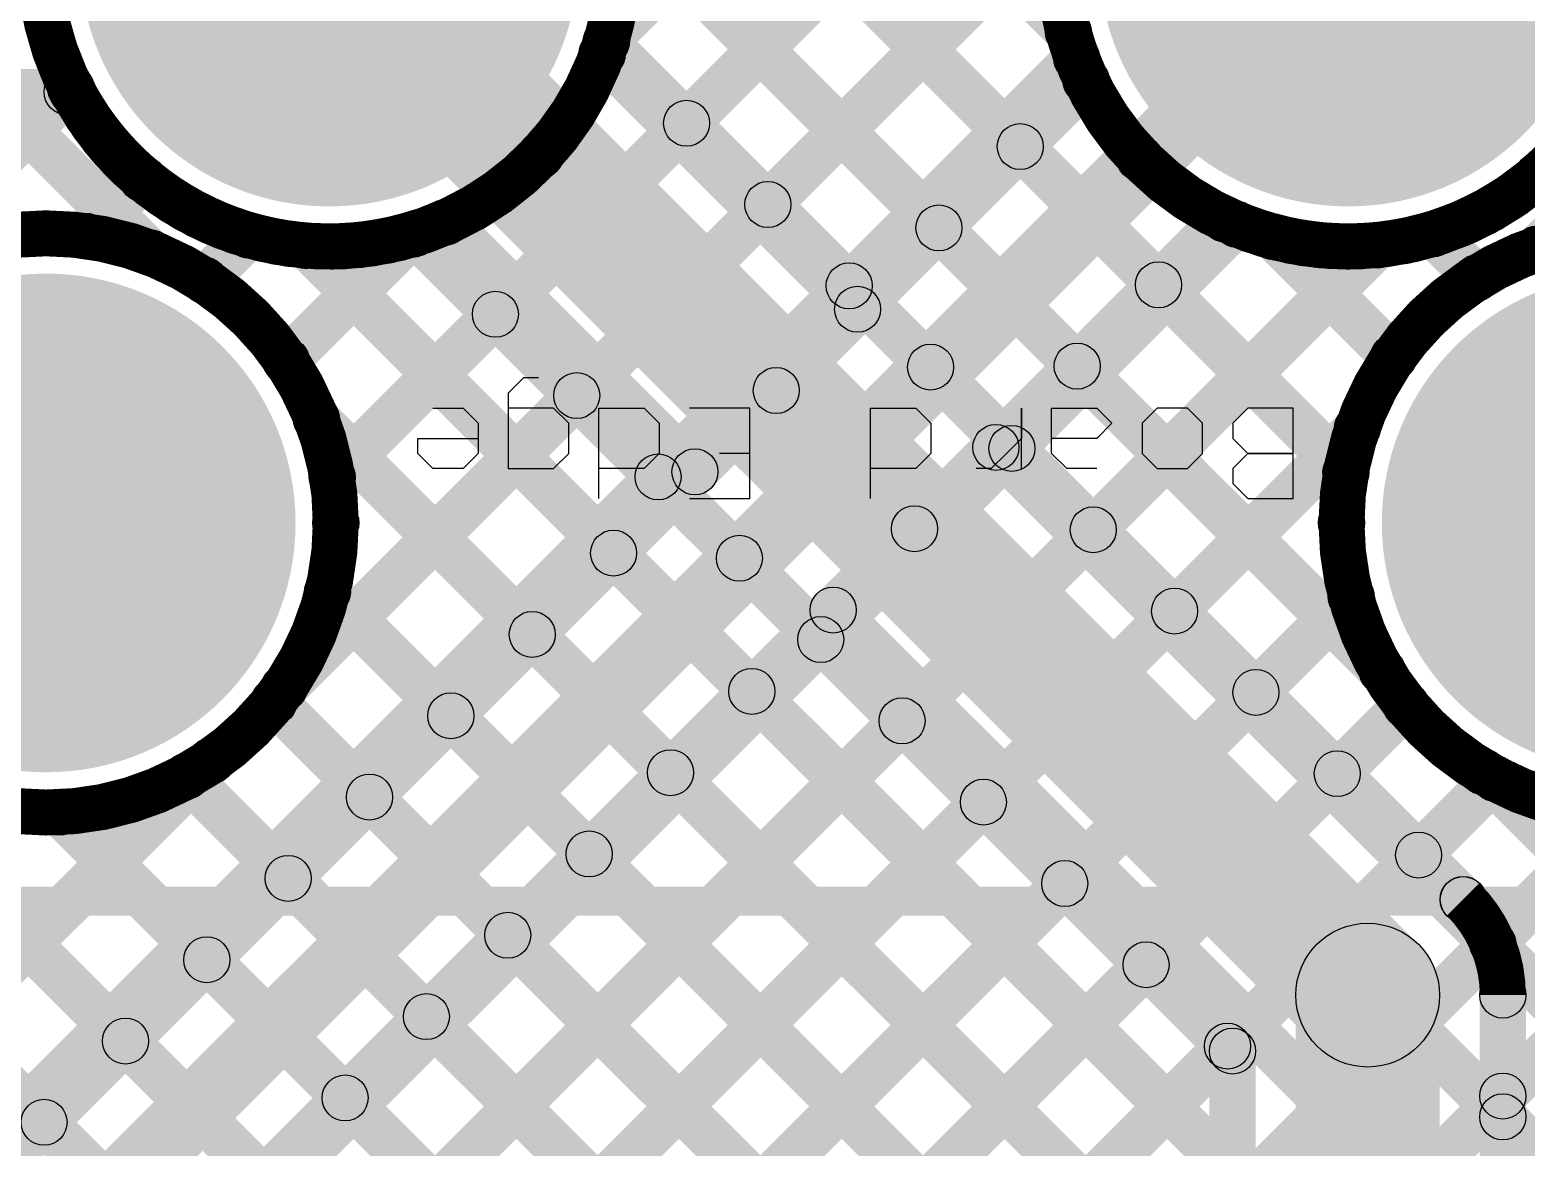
# Model space of a CAD drawing. Header units: millimetres. Extents: x -0.28 to 3.03, y -0.05 to 3.12.
# Drawn here: x 1.2388 to 1.4989, y 2.6119 to 2.8062 of the extents above; entities that cross this region are included whole.
import ezdxf

# ---------------------------------------------------------------- set-up
doc = ezdxf.new("R2010")
doc.units = ezdxf.units.MM
doc.header["$MEASUREMENT"] = 0
for name, color, linetype in [('BottomLayer', 5, 'Continuous'), ('BottomSolder', 6, 'Continuous'), ('PadHoleLayer', 156, 'Continuous'), ('TopLayer', 1, 'Continuous'), ('TopOverlay', 2, 'Continuous'), ('TopSolder', 216, 'Continuous')]:
    doc.layers.add(name, color=color, linetype=linetype)

# ---------------------------------------------------------------- blocks, each defined once
blk = doc.blocks.new('SKHHLQA010_29')
at = {"layer": 'BottomLayer'}
h = blk.add_hatch(color=5, dxfattribs=at)
edge = h.paths.add_edge_path()
edge.add_arc((-0.1378, 0.04921), 0.03937, 0, 360)
h = blk.add_hatch(color=5, dxfattribs=at)
edge = h.paths.add_edge_path()
edge.add_arc((0.1378, 0.04921), 0.03937, 0, 360)
h = blk.add_hatch(color=5, dxfattribs=at)
edge = h.paths.add_edge_path()
edge.add_arc((-0.08858, -0.04921), 0.03937, 0, 360)
h = blk.add_hatch(color=5, dxfattribs=at)
edge = h.paths.add_edge_path()
edge.add_arc((0.08858, -0.04921), 0.03937, 0, 360)
at = {"layer": 'BottomSolder'}
h = blk.add_hatch(color=6, dxfattribs=at)
edge = h.paths.add_edge_path()
edge.add_arc((-0.1378, 0.04921), 0.04337, 0, 360)
h = blk.add_hatch(color=6, dxfattribs=at)
edge = h.paths.add_edge_path()
edge.add_arc((0.1378, 0.04921), 0.04337, 0, 360)
h = blk.add_hatch(color=6, dxfattribs=at)
edge = h.paths.add_edge_path()
edge.add_arc((-0.08858, -0.04921), 0.04337, 0, 360)
h = blk.add_hatch(color=6, dxfattribs=at)
edge = h.paths.add_edge_path()
edge.add_arc((0.08858, -0.04921), 0.04337, 0, 360)
at = {"layer": 'PadHoleLayer'}
h = blk.add_hatch(color=156, dxfattribs=at)
edge = h.paths.add_edge_path()
edge.add_arc((-0.1378, 0.04921), 0.02559, 0, 360)
h = blk.add_hatch(color=156, dxfattribs=at)
edge = h.paths.add_edge_path()
edge.add_arc((0.1378, 0.04921), 0.02559, 0, 360)
h = blk.add_hatch(color=156, dxfattribs=at)
edge = h.paths.add_edge_path()
edge.add_arc((-0.08858, -0.04921), 0.01969, 0, 360)
h = blk.add_hatch(color=156, dxfattribs=at)
edge = h.paths.add_edge_path()
edge.add_arc((0.08858, -0.04921), 0.01969, 0, 360)
at = {"layer": 'TopLayer'}
h = blk.add_hatch(color=1, dxfattribs=at)
edge = h.paths.add_edge_path()
edge.add_arc((-0.1378, 0.04921), 0.03937, 0, 360)
h = blk.add_hatch(color=1, dxfattribs=at)
edge = h.paths.add_edge_path()
edge.add_arc((0.1378, 0.04921), 0.03937, 0, 360)
h = blk.add_hatch(color=1, dxfattribs=at)
edge = h.paths.add_edge_path()
edge.add_arc((-0.08858, -0.04921), 0.03937, 0, 360)
h = blk.add_hatch(color=1, dxfattribs=at)
edge = h.paths.add_edge_path()
edge.add_arc((0.08858, -0.04921), 0.03937, 0, 360)
at = {"layer": 'TopOverlay'}
blk.add_hatch(color=2, dxfattribs=at).paths.add_polyline_path([(0.152, 0.1175), (0.152, 0.1125), (-0.152, 0.1125), (-0.152, 0.1175)])
at = {"layer": 'TopSolder'}
h = blk.add_hatch(color=216, dxfattribs=at)
edge = h.paths.add_edge_path()
edge.add_arc((-0.1378, 0.04921), 0.04337, 0, 360)
h = blk.add_hatch(color=216, dxfattribs=at)
edge = h.paths.add_edge_path()
edge.add_arc((0.1378, 0.04921), 0.04337, 0, 360)
h = blk.add_hatch(color=216, dxfattribs=at)
edge = h.paths.add_edge_path()
edge.add_arc((-0.08858, -0.04921), 0.04337, 0, 360)
h = blk.add_hatch(color=216, dxfattribs=at)
edge = h.paths.add_edge_path()
edge.add_arc((0.08858, -0.04921), 0.04337, 0, 360)
at = {"layer": 'TopOverlay'}
for p, q in [((-0.079, 0.04499), (-0.079, 0.02925)), ((-0.07113, 0.04499), (-0.079, 0.04499)), ((-0.0685, 0.04237), (-0.07113, 0.04499)), ((-0.00553, 0.04499), (-0.00553, 0.02925)), ((0.02595, 0.04499), (0.01546, 0.04499)), ((0.01546, 0.04499), (0.01546, 0.02925)), ((0.0417, 0.04499), (0.0417, 0.02925)), ((-0.0685, 0.03974), (-0.0685, 0.04237)), ((-0.07113, 0.03712), (-0.0685, 0.03974)), ((-0.06063, 0.03974), (-0.06326, 0.03712)), ((-0.05539, 0.03974), (-0.06063, 0.03974)), ((-0.05276, 0.03712), (-0.05539, 0.03974)), ((-0.04489, 0.03974), (-0.03964, 0.03974)), ((-0.03964, 0.03974), (-0.03702, 0.03712)), ((-0.03177, 0.03974), (-0.03177, 0.02925)), ((-0.02915, 0.03712), (-0.02652, 0.03974)), ((-0.02652, 0.03974), (-0.0239, 0.03974)), ((-0.01603, 0.03712), (-0.0134, 0.03974)), ((-0.0134, 0.03974), (-0.00553, 0.03974)), ((0.0312, 0.03712), (0.03382, 0.03974)), ((0.03382, 0.03974), (0.0417, 0.03974)), ((0.04957, 0.03974), (0.04694, 0.03712)), ((0.05744, 0.03974), (0.04957, 0.03974)), ((0.05744, 0.02662), (0.05744, 0.03974)), ((0.06269, 0.03712), (0.06531, 0.03974)), ((0.06531, 0.03974), (0.07056, 0.03974)), ((0.07056, 0.03974), (0.07318, 0.03712)), ((-0.07113, 0.03712), (-0.079, 0.03712)), ((-0.079, 0.03712), (-0.07113, 0.03712)), ((-0.0685, 0.0345), (-0.07113, 0.03712)), ((-0.06326, 0.03712), (-0.06326, 0.03187)), ((-0.05276, 0.03187), (-0.05276, 0.03712)), ((-0.03702, 0.03712), (-0.03702, 0.02925)), ((-0.03177, 0.0345), (-0.02915, 0.03712)), ((-0.01603, 0.03187), (-0.01603, 0.03712)), ((0.01546, 0.03712), (0.02071, 0.03712)), ((0.0312, 0.03187), (0.0312, 0.03712)), ((0.04694, 0.03712), (0.04694, 0.03187)), ((0.06269, 0.03187), (0.06269, 0.03712)), ((0.07318, 0.03712), (0.07318, 0.0345)), ((-0.0685, 0.03187), (-0.0685, 0.0345)), ((-0.04751, 0.03187), (-0.04489, 0.0345)), ((-0.04489, 0.0345), (-0.03702, 0.0345)), ((-0.03177, 0.02925), (-0.03177, 0.0345)), ((0.07318, 0.0345), (0.06269, 0.0345)), ((-0.07113, 0.02925), (-0.0685, 0.03187)), ((-0.06326, 0.03187), (-0.06063, 0.02925)), ((-0.05539, 0.02925), (-0.05276, 0.03187)), ((-0.04489, 0.02925), (-0.04751, 0.03187)), ((-0.0134, 0.02925), (-0.01603, 0.03187)), ((0.03382, 0.02925), (0.0312, 0.03187)), ((0.04694, 0.03187), (0.04957, 0.02925)), ((0.06531, 0.02925), (0.06269, 0.03187)), ((-0.079, 0.02925), (-0.07113, 0.02925)), ((-0.06063, 0.02925), (-0.05539, 0.02925)), ((-0.03702, 0.02925), (-0.04489, 0.02925)), ((-0.00553, 0.02925), (-0.0134, 0.02925)), ((0.01546, 0.02925), (0.02595, 0.02925)), ((0.0417, 0.02925), (0.03382, 0.02925)), ((0.04957, 0.02925), (0.05744, 0.02925)), ((0.07056, 0.02925), (0.06531, 0.02925)), ((0.05481, 0.024), (0.05744, 0.02662)), ((0.05219, 0.024), (0.05481, 0.024))]:
    blk.add_line(p, q, dxfattribs=at)

msp = doc.modelspace()

# ---------------------------------------------------------------- hatches: boundary and pattern name
at = {"layer": 'BottomLayer'}
for points in [[(1.09449, 3.09678), (1.10015, 3.10243), (1.41382, 2.78876), (1.40816, 2.78311)], [(1.12277, 3.09678), (1.12843, 3.10243), (1.42218, 2.80869), (1.41652, 2.80303)], [(1.29419, 2.72557), (1.28854, 2.73123), (1.65974, 3.10243), (1.6654, 3.09678)], [(1.34189, 2.80156), (1.33624, 2.80721), (1.63146, 3.10243), (1.63712, 3.09678)], [(1.36192, 2.48217), (1.35626, 2.48783), (1.97087, 3.10243), (1.97653, 3.09678)], [(1.33749, 2.8255), (1.34314, 2.83115), (1.39967, 2.77462), (1.39402, 2.76897)], [(1.28581, 2.6889), (1.28015, 2.69456), (1.41546, 2.82987), (1.42112, 2.82421)], [(1.14334, 2.48576), (1.13485, 2.49424), (1.46376, 2.82315), (1.47224, 2.81466)], [(1.12936, 2.50417), (1.12371, 2.50983), (1.41799, 2.80411), (1.42364, 2.79845)], [(1.33547, 2.79923), (1.34113, 2.80488), (1.38553, 2.76048), (1.37988, 2.75482)], [(1.13488, 2.50417), (1.12922, 2.50983), (1.41962, 2.80023), (1.42528, 2.79457)], [(1.2015, 2.79145), (1.2015, 2.79945), (1.24626, 2.79945), (1.24626, 2.79145)], [(0.98733, 2.53184), (0.98167, 2.5375), (1.24245, 2.79828), (1.24811, 2.79262)], [(1.22894, 2.79262), (1.23459, 2.79828), (1.26257, 2.77031), (1.25691, 2.76465)], [(1.50359, 2.76526), (1.49793, 2.77092), (1.5253, 2.79828), (1.53095, 2.79262)], [(1.09769, 2.78245), (1.10334, 2.78811), (1.25825, 2.6332), (1.2526, 2.62754)], [(1.32477, 2.78164), (1.33043, 2.7873), (1.37139, 2.74634), (1.36573, 2.74068)], [(1.49813, 2.77799), (1.50379, 2.78365), (1.51411, 2.77333), (1.50845, 2.76767)], [(1.25132, 2.76755), (1.24566, 2.77321), (1.25562, 2.78316), (1.26127, 2.7775)], [(1.16096, 2.48217), (1.15531, 2.48783), (1.44367, 2.77619), (1.44932, 2.77053)], [(1.3082, 2.76993), (1.31386, 2.77559), (1.35725, 2.7322), (1.35159, 2.72654)], [(1.16393, 2.48217), (1.15827, 2.48783), (1.44572, 2.77527), (1.45138, 2.76962)], [(1.27192, 2.75987), (1.26627, 2.76553), (1.27407, 2.77333), (1.27973, 2.76767)], [(1.28619, 2.74585), (1.28053, 2.75151), (1.30253, 2.7735), (1.30818, 2.76785)], [(1.45213, 2.76743), (1.45778, 2.77308), (1.47873, 2.75213), (1.47308, 2.74648)], [(1.47992, 2.76791), (1.48558, 2.77357), (1.49321, 2.76594), (1.48755, 2.76028)], [(1.19222, 2.48217), (1.18656, 2.48783), (1.47036, 2.77163), (1.47602, 2.76598)], [(1.28398, 2.76587), (1.28963, 2.77153), (1.34311, 2.71805), (1.33745, 2.7124)], [(1.08767, 2.76418), (1.09333, 2.76984), (1.24411, 2.61906), (1.23845, 2.6134)], [(1.4322, 2.75907), (1.43786, 2.76472), (1.47045, 2.73213), (1.46479, 2.72647)], [(1.41806, 2.74492), (1.42372, 2.75058), (1.47677, 2.69753), (1.47111, 2.69187)], [(1.2205, 2.48217), (1.21484, 2.48783), (1.46678, 2.73976), (1.47243, 2.73411)], [(1.28579, 2.73577), (1.29145, 2.74143), (1.32896, 2.70391), (1.32331, 2.69825)], [(1.40392, 2.73078), (1.40957, 2.73644), (1.65818, 2.48783), (1.65253, 2.48217)], [(1.38978, 2.71664), (1.39543, 2.7223), (1.6299, 2.48783), (1.62424, 2.48217)], [(1.2877, 2.70558), (1.29335, 2.71124), (1.31482, 2.68977), (1.30917, 2.68411)], [(1.24878, 2.48217), (1.24313, 2.48783), (1.4657, 2.7104), (1.47135, 2.70474)], [(1.37563, 2.7025), (1.38129, 2.70815), (1.60162, 2.48783), (1.59596, 2.48217)], [(1.36149, 2.68835), (1.36715, 2.69401), (1.57333, 2.48783), (1.56767, 2.48217)], [(1.27707, 2.48217), (1.27141, 2.48783), (1.47522, 2.69164), (1.48088, 2.68598)], [(1.27843, 2.68657), (1.28408, 2.69222), (1.30068, 2.67563), (1.29502, 2.66997)], [(1.10108, 2.50417), (1.09542, 2.50983), (1.26754, 2.68195), (1.2732, 2.67629)], [(1.34735, 2.67421), (1.35301, 2.67987), (1.54505, 2.48783), (1.53939, 2.48217)], [(1.4886, 2.67438), (1.49426, 2.68004), (1.68647, 2.48783), (1.68081, 2.48217)], [(1.26315, 2.67356), (1.2688, 2.67922), (1.28654, 2.66148), (1.28088, 2.65583)], [(1.30535, 2.48217), (1.2997, 2.48783), (1.49071, 2.67885), (1.49637, 2.67319)], [(1.24109, 2.66733), (1.24675, 2.67299), (1.2724, 2.64734), (1.26674, 2.64169)], [(1.33364, 2.48217), (1.32798, 2.48783), (1.51311, 2.67295), (1.51876, 2.6673)], [(1.33321, 2.66007), (1.33886, 2.66573), (1.51676, 2.48783), (1.51111, 2.48217)], [(1.31906, 2.64593), (1.32472, 2.65159), (1.48848, 2.48783), (1.48282, 2.48217)], [(1.30492, 2.63179), (1.31058, 2.63744), (1.46019, 2.48783), (1.45454, 2.48217)], [(1.29078, 2.61764), (1.29644, 2.6233), (1.43191, 2.48783), (1.42625, 2.48217)]]:
    msp.add_hatch(color=5, dxfattribs=at).paths.add_polyline_path(points)
h = msp.add_hatch(color=5, dxfattribs=at)
edge = h.paths.add_edge_path()
edge.add_arc((1.41935, 2.80586), 0.004, 0, 360)
h = msp.add_hatch(color=5, dxfattribs=at)
edge = h.paths.add_edge_path()
edge.add_arc((1.33907, 2.80438), 0.004, 0, 360)
h = msp.add_hatch(color=5, dxfattribs=at)
edge = h.paths.add_edge_path()
edge.add_arc((1.3383, 2.80205), 0.004, 0, 360)
h = msp.add_hatch(color=5, dxfattribs=at)
edge = h.paths.add_edge_path()
edge.add_arc((1.42081, 2.80128), 0.004, 0, 360)
h = msp.add_hatch(color=5, dxfattribs=at)
edge = h.paths.add_edge_path()
edge.add_arc((1.24528, 2.79545), 0.004, 0, 360)
h = msp.add_hatch(color=5, dxfattribs=at)
edge = h.paths.add_edge_path()
edge.add_arc((1.24626, 2.79545), 0.004, 0, 360)
h = msp.add_hatch(color=5, dxfattribs=at)
edge = h.paths.add_edge_path()
edge.add_arc((1.24626, 2.79545), 0.004, 0, 360)
h = msp.add_hatch(color=5, dxfattribs=at)
edge = h.paths.add_edge_path()
edge.add_arc((1.42245, 2.7974), 0.004, 0, 360)
h = msp.add_hatch(color=5, dxfattribs=at)
edge = h.paths.add_edge_path()
edge.add_arc((1.42245, 2.7974), 0.004, 0, 360)
h = msp.add_hatch(color=5, dxfattribs=at)
edge = h.paths.add_edge_path()
edge.add_arc((1.41099, 2.78594), 0.004, 0, 360)
h = msp.add_hatch(color=5, dxfattribs=at)
edge = h.paths.add_edge_path()
edge.add_arc((1.3276, 2.78447), 0.004, 0, 360)
h = msp.add_hatch(color=5, dxfattribs=at)
edge = h.paths.add_edge_path()
edge.add_arc((1.25844, 2.78033), 0.004, 0, 360)
h = msp.add_hatch(color=5, dxfattribs=at)
edge = h.paths.add_edge_path()
edge.add_arc((1.50096, 2.78082), 0.004, 0, 360)
h = msp.add_hatch(color=5, dxfattribs=at)
edge = h.paths.add_edge_path()
edge.add_arc((1.31103, 2.77276), 0.004, 0, 360)
h = msp.add_hatch(color=5, dxfattribs=at)
edge = h.paths.add_edge_path()
edge.add_arc((1.39685, 2.77179), 0.004, 0, 360)
h = msp.add_hatch(color=5, dxfattribs=at)
edge = h.paths.add_edge_path()
edge.add_arc((1.44649, 2.77336), 0.004, 0, 360)
h = msp.add_hatch(color=5, dxfattribs=at)
edge = h.paths.add_edge_path()
edge.add_arc((1.44649, 2.77336), 0.004, 0, 360)
h = msp.add_hatch(color=5, dxfattribs=at)
edge = h.paths.add_edge_path()
edge.add_arc((1.44855, 2.77244), 0.004, 0, 360)
h = msp.add_hatch(color=5, dxfattribs=at)
edge = h.paths.add_edge_path()
edge.add_arc((1.24849, 2.77038), 0.004, 0, 360)
h = msp.add_hatch(color=5, dxfattribs=at)
edge = h.paths.add_edge_path()
edge.add_arc((1.2769, 2.7705), 0.004, 0, 360)
h = msp.add_hatch(color=5, dxfattribs=at)
edge = h.paths.add_edge_path()
edge.add_arc((1.30536, 2.77067), 0.004, 0, 360)
h = msp.add_hatch(color=5, dxfattribs=at)
edge = h.paths.add_edge_path()
edge.add_arc((1.45495, 2.77025), 0.004, 0, 360)
h = msp.add_hatch(color=5, dxfattribs=at)
edge = h.paths.add_edge_path()
edge.add_arc((1.48275, 2.77074), 0.004, 0, 360)
h = msp.add_hatch(color=5, dxfattribs=at)
edge = h.paths.add_edge_path()
edge.add_arc((1.25974, 2.76748), 0.004, 0, 360)
h = msp.add_hatch(color=5, dxfattribs=at)
edge = h.paths.add_edge_path()
edge.add_arc((1.28681, 2.7687), 0.004, 0, 360)
h = msp.add_hatch(color=5, dxfattribs=at)
edge = h.paths.add_edge_path()
edge.add_arc((1.47319, 2.7688), 0.004, 0, 360)
h = msp.add_hatch(color=5, dxfattribs=at)
edge = h.paths.add_edge_path()
edge.add_arc((1.50076, 2.76809), 0.004, 0, 360)
h = msp.add_hatch(color=5, dxfattribs=at)
edge = h.paths.add_edge_path()
edge.add_arc((1.2691, 2.7627), 0.004, 0, 360)
h = msp.add_hatch(color=5, dxfattribs=at)
edge = h.paths.add_edge_path()
edge.add_arc((1.43503, 2.76189), 0.004, 0, 360)
h = msp.add_hatch(color=5, dxfattribs=at)
edge = h.paths.add_edge_path()
edge.add_arc((1.49038, 2.76311), 0.004, 0, 360)
h = msp.add_hatch(color=5, dxfattribs=at)
edge = h.paths.add_edge_path()
edge.add_arc((1.3827, 2.75765), 0.004, 0, 360)
h = msp.add_hatch(color=5, dxfattribs=at)
edge = h.paths.add_edge_path()
edge.add_arc((1.28336, 2.74868), 0.004, 0, 360)
h = msp.add_hatch(color=5, dxfattribs=at)
edge = h.paths.add_edge_path()
edge.add_arc((1.4759, 2.7493), 0.004, 0, 360)
h = msp.add_hatch(color=5, dxfattribs=at)
edge = h.paths.add_edge_path()
edge.add_arc((1.42089, 2.74775), 0.004, 0, 360)
h = msp.add_hatch(color=5, dxfattribs=at)
edge = h.paths.add_edge_path()
edge.add_arc((1.36856, 2.74351), 0.004, 0, 360)
h = msp.add_hatch(color=5, dxfattribs=at)
edge = h.paths.add_edge_path()
edge.add_arc((1.28862, 2.7386), 0.004, 0, 360)
h = msp.add_hatch(color=5, dxfattribs=at)
edge = h.paths.add_edge_path()
edge.add_arc((1.46961, 2.73693), 0.004, 0, 360)
h = msp.add_hatch(color=5, dxfattribs=at)
edge = h.paths.add_edge_path()
edge.add_arc((1.40675, 2.73361), 0.004, 0, 360)
h = msp.add_hatch(color=5, dxfattribs=at)
edge = h.paths.add_edge_path()
edge.add_arc((1.29137, 2.7284), 0.004, 0, 360)
h = msp.add_hatch(color=5, dxfattribs=at)
edge = h.paths.add_edge_path()
edge.add_arc((1.35442, 2.72937), 0.004, 0, 360)
h = msp.add_hatch(color=5, dxfattribs=at)
edge = h.paths.add_edge_path()
edge.add_arc((1.46762, 2.7293), 0.004, 0, 360)
h = msp.add_hatch(color=5, dxfattribs=at)
edge = h.paths.add_edge_path()
edge.add_arc((1.29199, 2.72048), 0.004, 0, 360)
h = msp.add_hatch(color=5, dxfattribs=at)
edge = h.paths.add_edge_path()
edge.add_arc((1.3926, 2.71947), 0.004, 0, 360)
h = msp.add_hatch(color=5, dxfattribs=at)
edge = h.paths.add_edge_path()
edge.add_arc((1.46684, 2.72048), 0.004, 0, 360)
h = msp.add_hatch(color=5, dxfattribs=at)
edge = h.paths.add_edge_path()
edge.add_arc((1.34028, 2.71523), 0.004, 0, 360)
h = msp.add_hatch(color=5, dxfattribs=at)
edge = h.paths.add_edge_path()
edge.add_arc((1.29052, 2.70841), 0.004, 0, 360)
h = msp.add_hatch(color=5, dxfattribs=at)
edge = h.paths.add_edge_path()
edge.add_arc((1.46853, 2.70757), 0.004, 0, 360)
h = msp.add_hatch(color=5, dxfattribs=at)
edge = h.paths.add_edge_path()
edge.add_arc((1.37846, 2.70533), 0.004, 0, 360)
h = msp.add_hatch(color=5, dxfattribs=at)
edge = h.paths.add_edge_path()
edge.add_arc((1.32614, 2.70108), 0.004, 0, 360)
h = msp.add_hatch(color=5, dxfattribs=at)
edge = h.paths.add_edge_path()
edge.add_arc((1.47394, 2.6947), 0.004, 0, 360)
h = msp.add_hatch(color=5, dxfattribs=at)
edge = h.paths.add_edge_path()
edge.add_arc((1.28298, 2.69173), 0.004, 0, 360)
h = msp.add_hatch(color=5, dxfattribs=at)
edge = h.paths.add_edge_path()
edge.add_arc((1.36432, 2.69118), 0.004, 0, 360)
h = msp.add_hatch(color=5, dxfattribs=at)
edge = h.paths.add_edge_path()
edge.add_arc((1.28126, 2.68939), 0.004, 0, 360)
h = msp.add_hatch(color=5, dxfattribs=at)
edge = h.paths.add_edge_path()
edge.add_arc((1.47805, 2.68881), 0.004, 0, 360)
h = msp.add_hatch(color=5, dxfattribs=at)
edge = h.paths.add_edge_path()
edge.add_arc((1.31199, 2.68694), 0.004, 0, 360)
h = msp.add_hatch(color=5, dxfattribs=at)
edge = h.paths.add_edge_path()
edge.add_arc((1.27037, 2.67912), 0.004, 0, 360)
h = msp.add_hatch(color=5, dxfattribs=at)
edge = h.paths.add_edge_path()
edge.add_arc((1.26598, 2.67639), 0.004, 0, 360)
h = msp.add_hatch(color=5, dxfattribs=at)
edge = h.paths.add_edge_path()
edge.add_arc((1.35018, 2.67704), 0.004, 0, 360)
h = msp.add_hatch(color=5, dxfattribs=at)
edge = h.paths.add_edge_path()
edge.add_arc((1.49143, 2.67721), 0.004, 0, 360)
h = msp.add_hatch(color=5, dxfattribs=at)
edge = h.paths.add_edge_path()
edge.add_arc((1.49354, 2.67602), 0.004, 0, 360)
h = msp.add_hatch(color=5, dxfattribs=at)
edge = h.paths.add_edge_path()
edge.add_arc((1.29785, 2.6728), 0.004, 0, 360)
h = msp.add_hatch(color=5, dxfattribs=at)
edge = h.paths.add_edge_path()
edge.add_arc((1.24392, 2.67016), 0.004, 0, 360)
h = msp.add_hatch(color=5, dxfattribs=at)
edge = h.paths.add_edge_path()
edge.add_arc((1.33604, 2.6629), 0.004, 0, 360)
h = msp.add_hatch(color=5, dxfattribs=at)
edge = h.paths.add_edge_path()
edge.add_arc((1.28371, 2.65866), 0.004, 0, 360)
h = msp.add_hatch(color=5, dxfattribs=at)
edge = h.paths.add_edge_path()
edge.add_arc((1.32189, 2.64876), 0.004, 0, 360)
h = msp.add_hatch(color=5, dxfattribs=at)
edge = h.paths.add_edge_path()
edge.add_arc((1.26957, 2.64451), 0.004, 0, 360)
h = msp.add_hatch(color=5, dxfattribs=at)
edge = h.paths.add_edge_path()
edge.add_arc((1.30775, 2.63461), 0.004, 0, 360)
h = msp.add_hatch(color=5, dxfattribs=at)
edge = h.paths.add_edge_path()
edge.add_arc((1.25543, 2.63037), 0.004, 0, 360)
h = msp.add_hatch(color=5, dxfattribs=at)
edge = h.paths.add_edge_path()
edge.add_arc((1.29361, 2.62047), 0.004, 0, 360)
h = msp.add_hatch(color=5, dxfattribs=at)
edge = h.paths.add_edge_path()
edge.add_arc((1.24128, 2.61623), 0.004, 0, 360)
at = {"layer": 'TopLayer'}
for points in [[(0.92539, 3.09617), (0.93105, 3.10183), (1.26257, 2.77031), (1.25691, 2.76465)], [(1.0951, 3.09617), (1.10075, 3.10183), (1.47045, 2.73213), (1.46479, 2.72647)], [(1.12338, 3.09617), (1.12904, 3.10183), (1.42218, 2.80869), (1.41652, 2.80303)], [(1.34189, 2.80156), (1.33624, 2.80721), (1.63085, 3.10183), (1.63651, 3.09617)], [(1.3558, 2.78718), (1.35014, 2.79283), (1.65914, 3.10183), (1.66479, 3.09617)], [(1.49772, 2.61797), (1.49206, 2.62362), (1.97026, 3.10183), (1.97592, 3.09617)], [(1.50359, 2.76526), (1.49793, 2.77092), (1.82884, 3.10183), (1.8345, 3.09617)], [(1.33749, 2.8255), (1.34314, 2.83115), (1.47677, 2.69753), (1.47111, 2.69187)], [(1.282, 2.81007), (1.29967, 2.82774), (1.48023, 2.64719), (1.46255, 2.62951)], [(1.36994, 2.77303), (1.36428, 2.77869), (1.41546, 2.82987), (1.42112, 2.82421)], [(1.33613, 2.80119), (1.34178, 2.80685), (1.49082, 2.65781), (1.48516, 2.65216)], [(1.38408, 2.75889), (1.37843, 2.76455), (1.41799, 2.80411), (1.42364, 2.79845)], [(1.14983, 2.69434), (1.14417, 2.7), (1.2431, 2.79892), (1.24875, 2.79327)], [(1.39822, 2.74475), (1.39257, 2.75041), (1.42892, 2.78676), (1.43458, 2.7811)], [(1.49813, 2.77799), (1.50379, 2.78365), (1.51411, 2.77333), (1.50845, 2.76767)], [(1.25132, 2.76755), (1.24566, 2.77321), (1.25562, 2.78316), (1.26127, 2.7775)], [(1.27192, 2.75987), (1.26627, 2.76553), (1.27407, 2.77333), (1.27973, 2.76767)], [(1.28619, 2.74585), (1.28053, 2.75151), (1.30253, 2.7735), (1.30818, 2.76785)], [(1.30289, 2.76796), (1.30855, 2.77361), (1.45072, 2.63145), (1.44506, 2.62579)], [(1.41237, 2.73061), (1.40671, 2.73626), (1.44572, 2.77527), (1.45138, 2.76962)], [(1.45213, 2.76743), (1.45778, 2.77308), (1.47873, 2.75213), (1.47308, 2.74648)], [(1.47992, 2.76791), (1.48558, 2.77357), (1.49321, 2.76594), (1.48755, 2.76028)], [(1.28398, 2.76587), (1.28963, 2.77153), (1.45072, 2.61044), (1.44506, 2.60479)], [(1.42651, 2.71646), (1.42085, 2.72212), (1.47036, 2.77163), (1.47602, 2.76598)], [(1.29419, 2.72557), (1.28854, 2.73123), (1.31691, 2.7596), (1.32256, 2.75394)], [(1.28581, 2.6889), (1.28015, 2.69456), (1.33105, 2.74546), (1.33671, 2.7398)], [(1.14417, 2.73597), (1.14983, 2.74163), (1.44572, 2.44574), (1.44006, 2.44008)], [(1.28579, 2.73577), (1.29145, 2.74143), (1.45072, 2.58216), (1.44506, 2.5765)], [(1.44065, 2.70232), (1.43499, 2.70798), (1.46678, 2.73976), (1.47243, 2.73411)], [(1.14983, 2.52464), (1.14417, 2.53029), (1.34519, 2.73131), (1.35085, 2.72566)], [(1.14981, 2.49633), (1.14415, 2.50199), (1.35933, 2.71717), (1.36499, 2.71152)], [(1.14417, 2.70768), (1.14983, 2.71334), (1.44572, 2.41745), (1.44006, 2.4118)], [(1.2877, 2.70558), (1.29335, 2.71124), (1.45072, 2.55387), (1.44506, 2.54822)], [(1.45479, 2.68818), (1.44914, 2.69384), (1.4657, 2.7104), (1.47135, 2.70474)], [(0.99317, 2.31141), (0.98751, 2.31706), (1.37348, 2.70303), (1.37913, 2.69737)], [(1.27843, 2.68657), (1.28408, 2.69222), (1.45072, 2.52559), (1.44506, 2.51993)], [(1.46894, 2.67404), (1.46328, 2.6797), (1.47522, 2.69164), (1.48088, 2.68598)], [(1.02145, 2.31141), (1.01579, 2.31706), (1.38762, 2.68889), (1.39328, 2.68323)], [(1.14983, 2.55292), (1.14417, 2.55858), (1.26754, 2.68195), (1.2732, 2.67629)], [(1.4886, 2.67438), (1.49426, 2.68004), (1.79046, 2.38384), (1.7848, 2.37818)], [(1.26315, 2.67356), (1.2688, 2.67922), (1.45072, 2.49731), (1.44506, 2.49165)], [(1.48308, 2.6599), (1.47742, 2.66555), (1.49071, 2.67885), (1.49637, 2.67319)], [(1.04694, 2.30861), (1.04128, 2.31427), (1.40176, 2.67475), (1.40742, 2.66909)], [(1.24109, 2.66733), (1.24675, 2.67299), (1.45072, 2.46902), (1.44506, 2.46336)], [(1.49594, 2.64448), (1.49029, 2.65014), (1.51311, 2.67295), (1.51876, 2.6673)], [(1.06133, 2.29471), (1.05567, 2.30037), (1.4159, 2.6606), (1.42156, 2.65495)], [(1.49033, 2.64437), (1.49599, 2.65002), (1.76217, 2.38384), (1.75652, 2.37818)], [(1.07547, 2.28057), (1.06981, 2.28623), (1.43004, 2.64646), (1.4357, 2.6408)], [(1.48389, 2.43201), (1.45889, 2.43201), (1.45889, 2.63835), (1.48389, 2.63835)], [(1.49889, 2.45801), (1.49089, 2.45801), (1.49089, 2.63835), (1.49889, 2.63835)], [(1.08961, 2.26643), (1.08395, 2.27209), (1.44419, 2.63232), (1.44984, 2.62666)], [(1.45189, 2.45801), (1.44389, 2.45801), (1.44389, 2.62862), (1.45189, 2.62862)], [(1.49206, 2.61435), (1.49772, 2.62001), (1.73389, 2.38384), (1.72823, 2.37818)]]:
    msp.add_hatch(color=1, dxfattribs=at).paths.add_polyline_path(points)
h = msp.add_hatch(color=1, dxfattribs=at)
edge = h.paths.add_edge_path()
edge.add_arc((1.41935, 2.80586), 0.004, 0, 360)
h = msp.add_hatch(color=1, dxfattribs=at)
edge = h.paths.add_edge_path()
edge.add_arc((1.33895, 2.80402), 0.004, 0, 360)
h = msp.add_hatch(color=1, dxfattribs=at)
edge = h.paths.add_edge_path()
edge.add_arc((1.33895, 2.80402), 0.004, 0, 360)
h = msp.add_hatch(color=1, dxfattribs=at)
edge = h.paths.add_edge_path()
edge.add_arc((1.33907, 2.80438), 0.004, 0, 360)
h = msp.add_hatch(color=1, dxfattribs=at)
edge = h.paths.add_edge_path()
edge.add_arc((1.42081, 2.80128), 0.004, 0, 360)
h = msp.add_hatch(color=1, dxfattribs=at)
edge = h.paths.add_edge_path()
edge.add_arc((1.24592, 2.7961), 0.004, 0, 360)
h = msp.add_hatch(color=1, dxfattribs=at)
edge = h.paths.add_edge_path()
edge.add_arc((1.35297, 2.79), 0.004, 0, 360)
h = msp.add_hatch(color=1, dxfattribs=at)
edge = h.paths.add_edge_path()
edge.add_arc((1.43175, 2.78393), 0.004, 0, 360)
h = msp.add_hatch(color=1, dxfattribs=at)
edge = h.paths.add_edge_path()
edge.add_arc((1.25844, 2.78033), 0.004, 0, 360)
h = msp.add_hatch(color=1, dxfattribs=at)
edge = h.paths.add_edge_path()
edge.add_arc((1.50096, 2.78082), 0.004, 0, 360)
h = msp.add_hatch(color=1, dxfattribs=at)
edge = h.paths.add_edge_path()
edge.add_arc((1.36711, 2.77586), 0.004, 0, 360)
h = msp.add_hatch(color=1, dxfattribs=at)
edge = h.paths.add_edge_path()
edge.add_arc((1.44855, 2.77244), 0.004, 0, 360)
h = msp.add_hatch(color=1, dxfattribs=at)
edge = h.paths.add_edge_path()
edge.add_arc((1.24849, 2.77038), 0.004, 0, 360)
h = msp.add_hatch(color=1, dxfattribs=at)
edge = h.paths.add_edge_path()
edge.add_arc((1.2769, 2.7705), 0.004, 0, 360)
h = msp.add_hatch(color=1, dxfattribs=at)
edge = h.paths.add_edge_path()
edge.add_arc((1.30536, 2.77067), 0.004, 0, 360)
h = msp.add_hatch(color=1, dxfattribs=at)
edge = h.paths.add_edge_path()
edge.add_arc((1.30572, 2.77079), 0.004, 0, 360)
h = msp.add_hatch(color=1, dxfattribs=at)
edge = h.paths.add_edge_path()
edge.add_arc((1.30572, 2.77079), 0.004, 0, 360)
h = msp.add_hatch(color=1, dxfattribs=at)
edge = h.paths.add_edge_path()
edge.add_arc((1.45495, 2.77025), 0.004, 0, 360)
h = msp.add_hatch(color=1, dxfattribs=at)
edge = h.paths.add_edge_path()
edge.add_arc((1.48275, 2.77074), 0.004, 0, 360)
h = msp.add_hatch(color=1, dxfattribs=at)
edge = h.paths.add_edge_path()
edge.add_arc((1.25974, 2.76748), 0.004, 0, 360)
h = msp.add_hatch(color=1, dxfattribs=at)
edge = h.paths.add_edge_path()
edge.add_arc((1.28681, 2.7687), 0.004, 0, 360)
h = msp.add_hatch(color=1, dxfattribs=at)
edge = h.paths.add_edge_path()
edge.add_arc((1.47319, 2.7688), 0.004, 0, 360)
h = msp.add_hatch(color=1, dxfattribs=at)
edge = h.paths.add_edge_path()
edge.add_arc((1.50076, 2.76809), 0.004, 0, 360)
h = msp.add_hatch(color=1, dxfattribs=at)
edge = h.paths.add_edge_path()
edge.add_arc((1.2691, 2.7627), 0.004, 0, 360)
h = msp.add_hatch(color=1, dxfattribs=at)
edge = h.paths.add_edge_path()
edge.add_arc((1.38125, 2.76172), 0.004, 0, 360)
h = msp.add_hatch(color=1, dxfattribs=at)
edge = h.paths.add_edge_path()
edge.add_arc((1.49038, 2.76311), 0.004, 0, 360)
h = msp.add_hatch(color=1, dxfattribs=at)
edge = h.paths.add_edge_path()
edge.add_arc((1.31974, 2.75677), 0.004, 0, 360)
h = msp.add_hatch(color=1, dxfattribs=at)
edge = h.paths.add_edge_path()
edge.add_arc((1.28336, 2.74868), 0.004, 0, 360)
h = msp.add_hatch(color=1, dxfattribs=at)
edge = h.paths.add_edge_path()
edge.add_arc((1.4759, 2.7493), 0.004, 0, 360)
h = msp.add_hatch(color=1, dxfattribs=at)
edge = h.paths.add_edge_path()
edge.add_arc((1.3954, 2.74758), 0.004, 0, 360)
h = msp.add_hatch(color=1, dxfattribs=at)
edge = h.paths.add_edge_path()
edge.add_arc((1.33388, 2.74263), 0.004, 0, 360)
h = msp.add_hatch(color=1, dxfattribs=at)
edge = h.paths.add_edge_path()
edge.add_arc((1.28862, 2.7386), 0.004, 0, 360)
h = msp.add_hatch(color=1, dxfattribs=at)
edge = h.paths.add_edge_path()
edge.add_arc((1.46961, 2.73693), 0.004, 0, 360)
h = msp.add_hatch(color=1, dxfattribs=at)
edge = h.paths.add_edge_path()
edge.add_arc((1.40954, 2.73344), 0.004, 0, 360)
h = msp.add_hatch(color=1, dxfattribs=at)
edge = h.paths.add_edge_path()
edge.add_arc((1.29137, 2.7284), 0.004, 0, 360)
h = msp.add_hatch(color=1, dxfattribs=at)
edge = h.paths.add_edge_path()
edge.add_arc((1.34802, 2.72849), 0.004, 0, 360)
h = msp.add_hatch(color=1, dxfattribs=at)
edge = h.paths.add_edge_path()
edge.add_arc((1.46762, 2.7293), 0.004, 0, 360)
h = msp.add_hatch(color=1, dxfattribs=at)
edge = h.paths.add_edge_path()
edge.add_arc((1.29199, 2.72048), 0.004, 0, 360)
h = msp.add_hatch(color=1, dxfattribs=at)
edge = h.paths.add_edge_path()
edge.add_arc((1.46684, 2.72048), 0.004, 0, 360)
h = msp.add_hatch(color=1, dxfattribs=at)
edge = h.paths.add_edge_path()
edge.add_arc((1.42368, 2.71929), 0.004, 0, 360)
h = msp.add_hatch(color=1, dxfattribs=at)
edge = h.paths.add_edge_path()
edge.add_arc((1.36216, 2.71434), 0.004, 0, 360)
h = msp.add_hatch(color=1, dxfattribs=at)
edge = h.paths.add_edge_path()
edge.add_arc((1.29052, 2.70841), 0.004, 0, 360)
h = msp.add_hatch(color=1, dxfattribs=at)
edge = h.paths.add_edge_path()
edge.add_arc((1.46853, 2.70757), 0.004, 0, 360)
h = msp.add_hatch(color=1, dxfattribs=at)
edge = h.paths.add_edge_path()
edge.add_arc((1.43782, 2.70515), 0.004, 0, 360)
h = msp.add_hatch(color=1, dxfattribs=at)
edge = h.paths.add_edge_path()
edge.add_arc((1.3763, 2.7002), 0.004, 0, 360)
h = msp.add_hatch(color=1, dxfattribs=at)
edge = h.paths.add_edge_path()
edge.add_arc((1.47394, 2.6947), 0.004, 0, 360)
h = msp.add_hatch(color=1, dxfattribs=at)
edge = h.paths.add_edge_path()
edge.add_arc((1.28298, 2.69173), 0.004, 0, 360)
h = msp.add_hatch(color=1, dxfattribs=at)
edge = h.paths.add_edge_path()
edge.add_arc((1.45197, 2.69101), 0.004, 0, 360)
h = msp.add_hatch(color=1, dxfattribs=at)
edge = h.paths.add_edge_path()
edge.add_arc((1.28126, 2.68939), 0.004, 0, 360)
h = msp.add_hatch(color=1, dxfattribs=at)
edge = h.paths.add_edge_path()
edge.add_arc((1.47805, 2.68881), 0.004, 0, 360)
h = msp.add_hatch(color=1, dxfattribs=at)
edge = h.paths.add_edge_path()
edge.add_arc((1.39045, 2.68606), 0.004, 0, 360)
h = msp.add_hatch(color=1, dxfattribs=at)
edge = h.paths.add_edge_path()
edge.add_arc((1.27037, 2.67912), 0.004, 0, 360)
h = msp.add_hatch(color=1, dxfattribs=at)
edge = h.paths.add_edge_path()
edge.add_arc((1.26598, 2.67639), 0.004, 0, 360)
h = msp.add_hatch(color=1, dxfattribs=at)
edge = h.paths.add_edge_path()
edge.add_arc((1.46611, 2.67687), 0.004, 0, 360)
h = msp.add_hatch(color=1, dxfattribs=at)
edge = h.paths.add_edge_path()
edge.add_arc((1.49143, 2.67721), 0.004, 0, 360)
h = msp.add_hatch(color=1, dxfattribs=at)
edge = h.paths.add_edge_path()
edge.add_arc((1.49354, 2.67602), 0.004, 0, 360)
h = msp.add_hatch(color=1, dxfattribs=at)
edge = h.paths.add_edge_path()
edge.add_arc((1.24392, 2.67016), 0.004, 0, 360)
h = msp.add_hatch(color=1, dxfattribs=at)
edge = h.paths.add_edge_path()
edge.add_arc((1.40459, 2.67192), 0.004, 0, 360)
h = msp.add_hatch(color=1, dxfattribs=at)
edge = h.paths.add_edge_path()
edge.add_arc((1.48025, 2.66272), 0.004, 0, 360)
h = msp.add_hatch(color=1, dxfattribs=at)
edge = h.paths.add_edge_path()
edge.add_arc((1.41873, 2.65777), 0.004, 0, 360)
h = msp.add_hatch(color=1, dxfattribs=at)
edge = h.paths.add_edge_path()
edge.add_arc((1.48799, 2.65499), 0.004, 0, 360)
h = msp.add_hatch(color=1, dxfattribs=at)
edge = h.paths.add_edge_path()
edge.add_arc((1.48799, 2.65499), 0.004, 0, 360)
h = msp.add_hatch(color=1, dxfattribs=at)
edge = h.paths.add_edge_path()
edge.add_arc((1.48801, 2.65497), 0.004, 0, 360)
h = msp.add_hatch(color=1, dxfattribs=at)
edge = h.paths.add_edge_path()
edge.add_arc((1.47139, 2.63835), 0.0125, 0, 360)
h = msp.add_hatch(color=1, dxfattribs=at)
edge = h.paths.add_edge_path()
edge.add_arc((1.47139, 2.63835), 0.0125, 0, 360)
h = msp.add_hatch(color=1, dxfattribs=at)
edge = h.paths.add_edge_path()
edge.add_arc((1.49312, 2.64731), 0.004, 0, 360)
h = msp.add_hatch(color=1, dxfattribs=at)
edge = h.paths.add_edge_path()
edge.add_arc((1.49316, 2.64719), 0.004, 0, 360)
h = msp.add_hatch(color=1, dxfattribs=at)
edge = h.paths.add_edge_path()
edge.add_arc((1.43287, 2.64363), 0.004, 0, 360)
h = msp.add_hatch(color=1, dxfattribs=at)
edge = h.paths.add_edge_path()
edge.add_arc((1.49489, 2.63835), 0.004, 0, 360)
h = msp.add_hatch(color=1, dxfattribs=at)
edge = h.paths.add_edge_path()
edge.add_arc((1.49489, 2.63835), 0.004, 0, 360)
h = msp.add_hatch(color=1, dxfattribs=at)
edge = h.paths.add_edge_path()
edge.add_arc((1.49489, 2.63835), 0.004, 0, 360)
h = msp.add_hatch(color=1, dxfattribs=at)
edge = h.paths.add_edge_path()
edge.add_arc((1.44702, 2.62949), 0.004, 0, 360)
h = msp.add_hatch(color=1, dxfattribs=at)
edge = h.paths.add_edge_path()
edge.add_arc((1.44789, 2.62862), 0.004, 0, 360)
h = msp.add_hatch(color=1, dxfattribs=at)
edge = h.paths.add_edge_path()
edge.add_arc((1.44789, 2.62862), 0.004, 0, 360)
h = msp.add_hatch(color=1, dxfattribs=at)
edge = h.paths.add_edge_path()
edge.add_arc((1.49489, 2.6208), 0.004, 0, 360)
h = msp.add_hatch(color=1, dxfattribs=at)
edge = h.paths.add_edge_path()
edge.add_arc((1.49489, 2.61718), 0.004, 0, 360)

# ---------------------------------------------------------------- linework, layer by layer
at = {"layer": 'BottomLayer', "const_width": 0.008}
for points in [[(1.42245, 2.7974, -0.9776), (1.51253, 2.84245)], [(1.3412, 2.81891, -0.783046), (1.24626, 2.79545)], [(1.51258, 2.79545, -0.40162), (1.44649, 2.77336)]]:
    msp.add_lwpolyline(points, format="xyb", dxfattribs=at)
for points in [[(1.29199, 2.72048, 1), (1.19125, 2.72048, 1)], [(1.56758, 2.72048, 1), (1.46684, 2.72048, 1)]]:
    msp.add_lwpolyline(points, format="xyb", close=True, dxfattribs=at)
at = {"layer": 'BottomLayer'}
for centre in [(1.41935, 2.80586), (1.33907, 2.80438), (1.3383, 2.80205), (1.42081, 2.80128), (1.24528, 2.79545), (1.24626, 2.79545), (1.24626, 2.79545), (1.42245, 2.7974), (1.42245, 2.7974), (1.41099, 2.78594), (1.3276, 2.78447), (1.25844, 2.78033), (1.50096, 2.78082), (1.31103, 2.77276), (1.39685, 2.77179), (1.44649, 2.77336), (1.44649, 2.77336), (1.44855, 2.77244), (1.24849, 2.77038), (1.2769, 2.7705), (1.30536, 2.77067), (1.45495, 2.77025), (1.48275, 2.77074), (1.25974, 2.76748), (1.28681, 2.7687), (1.47319, 2.7688), (1.50076, 2.76809), (1.2691, 2.7627), (1.43503, 2.76189), (1.49038, 2.76311), (1.3827, 2.75765), (1.28336, 2.74868), (1.4759, 2.7493), (1.42089, 2.74775), (1.36856, 2.74351), (1.28862, 2.7386), (1.46961, 2.73693), (1.40675, 2.73361), (1.29137, 2.7284), (1.35442, 2.72937), (1.46762, 2.7293), (1.29199, 2.72048), (1.3926, 2.71947), (1.46684, 2.72048), (1.34028, 2.71523), (1.29052, 2.70841), (1.46853, 2.70757), (1.37846, 2.70533), (1.32614, 2.70108), (1.47394, 2.6947), (1.28298, 2.69173), (1.36432, 2.69118), (1.28126, 2.68939), (1.47805, 2.68881), (1.31199, 2.68694), (1.27037, 2.67912), (1.26598, 2.67639), (1.35018, 2.67704), (1.49143, 2.67721), (1.49354, 2.67602), (1.29785, 2.6728), (1.24392, 2.67016), (1.33604, 2.6629), (1.28371, 2.65866), (1.32189, 2.64876), (1.26957, 2.64451), (1.30775, 2.63461), (1.25543, 2.63037), (1.29361, 2.62047), (1.24128, 2.61623)]:
    msp.add_circle(centre, 0.004, dxfattribs=at)
at = {"layer": 'TopLayer', "const_width": 0.008}
for points in [[(1.30572, 2.77079, -3.041055), (1.3412, 2.81891)], [(1.3412, 2.81891, -0.075145), (1.33895, 2.80402)], [(1.48799, 2.65499, -0.199188), (1.49489, 2.63835)], [(1.48801, 2.65497, -0.198912), (1.49489, 2.63835)]]:
    msp.add_lwpolyline(points, format="xyb", dxfattribs=at)
for points in [[(1.51837, 2.81891, 1), (1.41763, 2.81891, 1)], [(1.29199, 2.72048, 1), (1.19125, 2.72048, 1)], [(1.56758, 2.72048, 1), (1.46684, 2.72048, 1)]]:
    msp.add_lwpolyline(points, format="xyb", close=True, dxfattribs=at)
at = {"layer": 'TopLayer'}
for centre, radius in [((1.41935, 2.80586), 0.004), ((1.33895, 2.80402), 0.004), ((1.33895, 2.80402), 0.004), ((1.33907, 2.80438), 0.004), ((1.42081, 2.80128), 0.004), ((1.24592, 2.7961), 0.004), ((1.35297, 2.79), 0.004), ((1.43175, 2.78393), 0.004), ((1.25844, 2.78033), 0.004), ((1.50096, 2.78082), 0.004), ((1.36711, 2.77586), 0.004), ((1.44855, 2.77244), 0.004), ((1.24849, 2.77038), 0.004), ((1.2769, 2.7705), 0.004), ((1.30536, 2.77067), 0.004), ((1.30572, 2.77079), 0.004), ((1.30572, 2.77079), 0.004), ((1.45495, 2.77025), 0.004), ((1.48275, 2.77074), 0.004), ((1.25974, 2.76748), 0.004), ((1.28681, 2.7687), 0.004), ((1.47319, 2.7688), 0.004), ((1.50076, 2.76809), 0.004), ((1.2691, 2.7627), 0.004), ((1.38125, 2.76172), 0.004), ((1.49038, 2.76311), 0.004), ((1.31974, 2.75677), 0.004), ((1.28336, 2.74868), 0.004), ((1.4759, 2.7493), 0.004), ((1.3954, 2.74758), 0.004), ((1.33388, 2.74263), 0.004), ((1.28862, 2.7386), 0.004), ((1.46961, 2.73693), 0.004), ((1.40954, 2.73344), 0.004), ((1.29137, 2.7284), 0.004), ((1.34802, 2.72849), 0.004), ((1.46762, 2.7293), 0.004), ((1.29199, 2.72048), 0.004), ((1.46684, 2.72048), 0.004), ((1.42368, 2.71929), 0.004), ((1.36216, 2.71434), 0.004), ((1.29052, 2.70841), 0.004), ((1.46853, 2.70757), 0.004), ((1.43782, 2.70515), 0.004), ((1.3763, 2.7002), 0.004), ((1.47394, 2.6947), 0.004), ((1.28298, 2.69173), 0.004), ((1.45197, 2.69101), 0.004), ((1.28126, 2.68939), 0.004), ((1.47805, 2.68881), 0.004), ((1.39045, 2.68606), 0.004), ((1.27037, 2.67912), 0.004), ((1.26598, 2.67639), 0.004), ((1.46611, 2.67687), 0.004), ((1.49143, 2.67721), 0.004), ((1.49354, 2.67602), 0.004), ((1.24392, 2.67016), 0.004), ((1.40459, 2.67192), 0.004), ((1.48025, 2.66272), 0.004), ((1.41873, 2.65777), 0.004), ((1.48799, 2.65499), 0.004), ((1.48799, 2.65499), 0.004), ((1.48801, 2.65497), 0.004), ((1.47139, 2.63835), 0.0125), ((1.47139, 2.63835), 0.0125), ((1.49312, 2.64731), 0.004), ((1.49316, 2.64719), 0.004), ((1.43287, 2.64363), 0.004), ((1.49489, 2.63835), 0.004), ((1.49489, 2.63835), 0.004), ((1.49489, 2.63835), 0.004), ((1.44702, 2.62949), 0.004), ((1.44789, 2.62862), 0.004), ((1.44789, 2.62862), 0.004), ((1.49489, 2.6208), 0.004), ((1.49489, 2.61718), 0.004)]:
    msp.add_circle(centre, radius, dxfattribs=at)

# ---------------------------------------------------------------- block references
at = {"rotation": 180}
msp.add_blockref('SKHHLQA010_29', (1.37942, 2.76969), dxfattribs=at)

doc.saveas('drawing.dxf')
